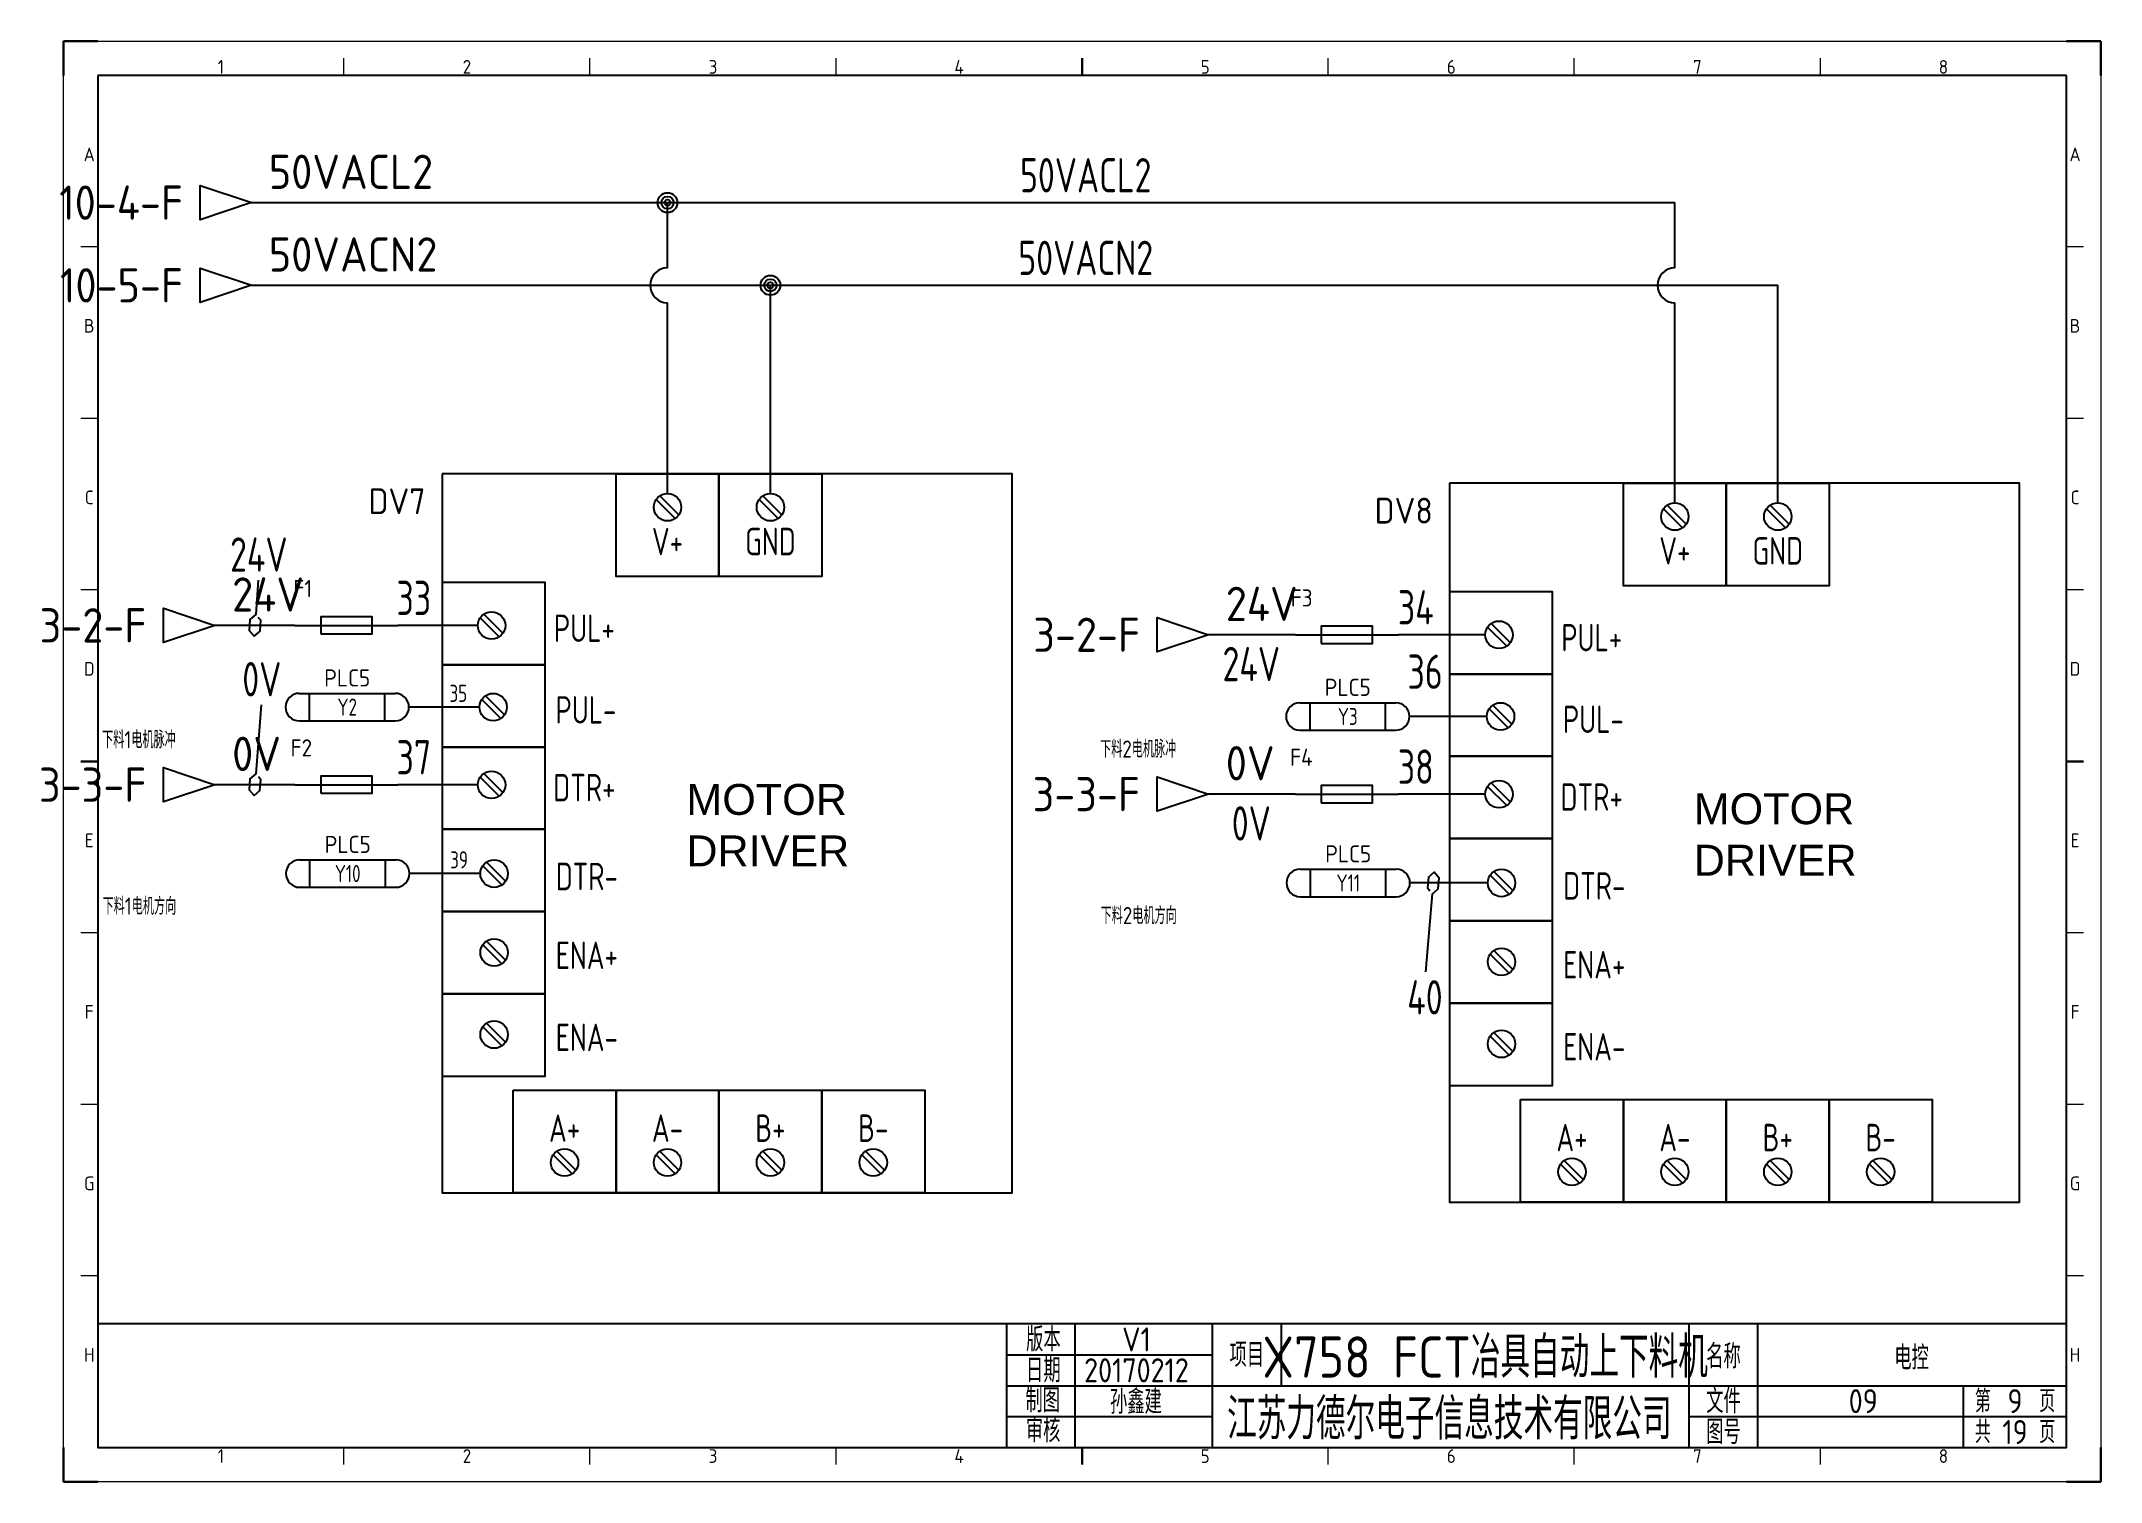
# Model space of a CAD drawing. Header units: millimetres. Extents: x 2026 to 2326, y 1387 to 1597.
import ezdxf
from ezdxf.enums import TextEntityAlignment as Align

# ---------------------------------------------------------------- set-up
doc = ezdxf.new("R2010")
doc.units = ezdxf.units.MM
for name, color, linetype in [('AE_BOR', 1, 'Continuous'), ('DESC', 150, 'Continuous'), ('SYMS', 7, 'Continuous'), ('TAGS', 150, 'Continuous'), ('TERMS', 123, 'Continuous'), ('WIRENO', 72, 'Continuous'), ('WIREREF_DEST', 52, 'Continuous'), ('WIRES', 7, 'Continuous'), ('XREF', 7, 'Continuous'), ('图框_标题栏属性', 1, 'Continuous'), ('图框_标题栏文字', 6, 'Continuous')]:
    doc.layers.add(name, color=color, linetype=linetype)
doc.styles.add('ACGBTS', font='ISOCP.SHX')
doc.styles.get("Standard").update_dxf_attribs({"font": 'arial.ttf'})
doc.styles.add('WD_IEC', font='ISOCP2.shx', dxfattribs={"height": 4, "bigfont": 'gbcbig.shx'})
doc.styles.add('工程字', font='gbenor.shx', dxfattribs={"bigfont": 'gbcbig.shx'})

# ---------------------------------------------------------------- blocks, each defined once
blk = doc.blocks.new('Border')
for p, q in [((584, 410), (10, 410)), ((10, 410), (10, 10)), ((584, 10), (584, 410)), ((10, 10), (584, 10))]:
    blk.add_line(p, q)
at = {"layer": 'AE_BOR', "color": 1, "lineweight": 30}
for p, q in [((10, 420), (0, 420)), ((0, 420), (0, 410)), ((297, 410), (297, 415)), ((594, 420), (584, 420)), ((594, 410), (594, 420)), ((5, 210), (10, 210)), ((584, 210), (589, 210)), ((0, 0), (0, 10)), ((297, 5), (297, 10)), ((594, 0), (594, 10)), ((0, 0), (10, 0)), ((594, 0), (584, 0))]:
    blk.add_line(p, q, dxfattribs=at)
at = {"layer": 'AE_BOR', "color": 1, "lineweight": 15}
for p, q in [((0, 420), (594, 420)), ((0, 0), (0, 420)), ((81.75, 410), (81.75, 415)), ((153.5, 410), (153.5, 415)), ((225.25, 410), (225.25, 415)), ((368.75, 410), (368.75, 415)), ((440.5, 410), (440.5, 415)), ((512.25, 410), (512.25, 415)), ((594, 420), (594, 0)), ((10, 360), (5, 360)), ((589, 360), (584, 360)), ((10, 310), (5, 310)), ((589, 310), (584, 310)), ((10, 260), (5, 260)), ((589, 260), (584, 260)), ((10, 160), (5, 160)), ((589, 160), (584, 160)), ((10, 110), (5, 110)), ((589, 110), (584, 110)), ((10, 60), (5, 60)), ((589, 60), (584, 60)), ((81.75, 5), (81.75, 10)), ((153.5, 5), (153.5, 10)), ((225.25, 5), (225.25, 10)), ((368.75, 5), (368.75, 10)), ((440.5, 5), (440.5, 10)), ((512.25, 5), (512.25, 10)), ((594, 0), (0, 0))]:
    blk.add_line(p, q, dxfattribs=at)
at = {"layer": 'AE_BOR', "color": 1, "lineweight": 15, "style": 'ACGBTS'}
for s, p in [('1', (45.875, 412.5)), ('2', (117.625, 412.5)), ('3', (189.375, 412.5)), ('4', (261.125, 412.5)), ('5', (332.875, 412.5)), ('6', (404.625, 412.5)), ('7', (476.375, 412.5)), ('8', (548.125, 412.5)), ('A', (7.5, 387)), ('A', (586.5, 387)), ('B', (7.5, 337)), ('B', (586.5, 337)), ('C', (7.5, 287)), ('C', (586.5, 287)), ('D', (7.5, 237)), ('D', (586.5, 237)), ('E', (7.5, 187)), ('E', (586.5, 187)), ('F', (7.5, 137)), ('F', (586.5, 137)), ('G', (7.5, 87)), ('G', (586.5, 87)), ('H', (7.5, 37)), ('H', (586.5, 37)), ('1', (45.875, 7.5)), ('2', (117.625, 7.5)), ('3', (189.375, 7.5)), ('4', (261.125, 7.5)), ('5', (332.875, 7.5)), ('6', (404.625, 7.5)), ('7', (476.375, 7.5)), ('8', (548.125, 7.5))]:
    blk.add_text(s, height=4, dxfattribs=at).set_placement(p, align=Align.MIDDLE)
blk = doc.blocks.new('LdrDkA4')
for p, q in [((132.5, 0), (132.5, 18)), ((142.5, 0), (142.5, 18)), ((162.5, 0), (162.5, 18)), ((162.5, 0), (162.5, 18)), ((162.5, 0), (162.5, 18)), ((172.5, 18), (172.5, 13.5)), ((232, 0), (232, 18)), ((242, 0), (242, 18)), ((132.5, 13.5), (162.5, 13.5)), ((172.5, 13.5), (172.5, 9)), ((132.5, 9), (162.99, 9)), ((162.5, 9), (287, 9)), ((272, 0), (272, 9)), ((132.5, 4.5), (162.5, 4.5)), ((232, 4.5), (287, 4.5)), ((142.5, 2.09), (142.5, 2.09)), ((142.5, 2.09), (142.5, 2.09))]:
    blk.add_line(p, q)
blk.add_lwpolyline([(132.5, 18), (0, 18), (0, 0), (132.5, 0)], close=True)
blk.add_lwpolyline([(132.5, 0), (287, 0), (287, 18), (132.5, 18)])
at = {"flags": 9}
blk.add_attdef('WD_TB', (0, 0), '', height=2.5, dxfattribs=at)
at = {"layer": '图框_标题栏属性', "style": '工程字'}
for tag, height, p in [('版本', 3.5, (151.42, 15.75)), ('项目', 6, (202.25, 13.5)), ('名称', 3.5, (264.42, 13.27)), ('日期', 3.5, (151.42, 11.25)), ('制图', 3.5, (151.34, 6.85)), ('公司名称', 6, (197.03, 4.5)), ('文件', 3.5, (257.37, 6.75)), ('页数', 3.5, (279.5, 6.75)), ('审核', 3.5, (151.65, 2.36)), ('图号', 3.5, (257.37, 2.25)), ('总数', 3.5, (279.5, 2.25))]:
    blk.add_attdef(tag, text='', height=height, dxfattribs=at).set_placement(p, align=Align.MIDDLE)
at = {"layer": '图框_标题栏文字', "style": '工程字'}
for s, height, p in [('版本', 3.5, (137.85, 15.75)), ('项目', 3.5, (167.5, 13.5)), ('名称', 3.5, (237, 13.27)), ('日期', 3.5, (137.85, 11.25)), ('制图', 3.5, (137.75, 6.85)), ('文件', 3.5, (237, 6.75)), ('第    页', 3.25, (279.5, 6.75)), ('审核', 3.5, (137.81, 2.51)), ('图号', 3.5, (237, 2.25)), ('共    页', 3.25, (279.5, 2.25))]:
    blk.add_text(s, height=height, dxfattribs=at).set_placement(p, align=Align.MIDDLE_CENTER)
blk = doc.blocks.new('BUJINDRIVE')
for p, q in [((-1.65, -0.88), (1.12, -3.65)), ((-1.12, -0.35), (1.65, -3.12)), ((13.35, -0.88), (16.12, -3.65)), ((13.88, -0.35), (16.65, -3.12)), ((-26.77, -17.57), (-23.99, -20.35)), ((-27.3, -18.1), (-24.52, -20.88)), ((-27.06, -30.01), (-24.28, -32.79)), ((-26.53, -29.48), (-23.75, -32.25)), ((-27.3, -41.33), (-24.52, -44.11)), ((-26.77, -40.8), (-23.99, -43.58)), ((-26.4, -53.75), (-23.62, -56.53)), ((-26.93, -54.28), (-24.15, -57.06)), ((-26.93, -65.78), (-24.15, -68.56)), ((-26.4, -65.25), (-23.62, -68.03)), ((-17.85, -84.95), (-17.85, -72.95)), ((-26.93, -77.74), (-24.15, -80.52)), ((-26.4, -77.21), (-23.62, -79.99)), ((-32.85, -84.95), (-17.85, -84.95)), ((-16.12, -95.86), (-13.35, -98.64)), ((-1.12, -95.86), (1.65, -98.64)), ((13.88, -95.86), (16.65, -98.64)), ((28.88, -95.86), (31.65, -98.64)), ((-16.65, -96.39), (-13.88, -99.17)), ((-1.65, -96.39), (1.12, -99.17)), ((13.35, -96.39), (16.12, -99.17)), ((28.35, -96.39), (31.12, -99.17))]:
    blk.add_line(p, q)
for points in [[(-32.85, 2.89), (-32.85, -101.95), (50.24, -101.95), (50.24, 2.89)], [(-7.5, 2.89), (7.5, 2.89), (7.5, -12.11), (-7.5, -12.11)], [(7.5, 2.89), (22.5, 2.89), (22.5, -12.11), (7.5, -12.11)], [(-32.85, -24.95), (-17.85, -24.95), (-17.85, -12.95), (-32.85, -12.95)], [(-32.85, -36.95), (-17.85, -36.95), (-17.85, -24.95), (-32.85, -24.95)], [(-32.85, -48.95), (-17.85, -48.95), (-17.85, -36.95), (-32.85, -36.95)], [(-32.85, -60.95), (-17.85, -60.95), (-17.85, -48.95), (-32.85, -48.95)], [(-32.85, -72.95), (-17.85, -72.95), (-17.85, -60.95), (-32.85, -60.95)], [(-32.85, -84.95), (-17.85, -84.95), (-17.85, -72.95), (-32.85, -72.95)], [(-22.5, -86.95), (-7.5, -86.95), (-7.5, -101.95), (-22.5, -101.95)], [(-7.5, -86.95), (7.5, -86.95), (7.5, -101.95), (-7.5, -101.95)], [(7.5, -86.95), (22.5, -86.95), (22.5, -101.95), (7.5, -101.95)], [(22.5, -86.95), (37.5, -86.95), (37.5, -101.95), (22.5, -101.95)]]:
    blk.add_lwpolyline(points, close=True)
for centre in [(0, -2), (15, -2), (-25.64, -19.23), (-25.41, -31.13), (-25.64, -42.46), (-25.28, -55.41), (-25.28, -66.91), (-25.28, -78.87), (-15, -97.52), (0, -97.52), (15, -97.52), (30, -97.52)]:
    blk.add_circle(centre, 2)
at = {"insert": (2.75, -42.34), "char_height": 4.5, "attachment_point": 1}
blk.add_mtext_dynamic_manual_height_columns('MOTOR DRIVER', width=19.7866, gutter_width=8.12, heights=[0], dxfattribs=at)
at = {"style": 'WD_IEC'}
for tag, p in [('TAG1', (-35.29, -3.01)), ('INST', (-68.13, -6.3)), ('LOC', (-68.13, -11.55)), ('RATING1', (-68.13, -23.55)), ('XREF', (-68.13, -29.55)), ('DESC1', (-68.13, -35.33)), ('DESC2', (-68.13, -40.58)), ('DESC3', (-68.13, -45.83))]:
    blk.add_attdef(tag, text='', height=3.75, dxfattribs=at).set_placement(p, align=Align.RIGHT)
at = {"style": 'WD_IEC', "flags": 1}
for tag, p, height in [('X2TERM01', (0, 0), 0.32), ('X2TERM02', (15, 0), 0.32), ('MFG', (-92.47, -11.55), 2.25), ('CAT', (-92.47, -15.3), 2.25), ('X4TERM03', (-27.64, -19.23), 0.32), ('X4TERM04', (-27.41, -31.13), 0.32), ('ASSYCODE', (-95.09, -42.3), 1.5), ('FAMILY', (-95.09, -44.55), 1.5), ('X4TERM05', (-27.64, -42.46), 0.32), ('CATDESC', (-95.09, -46.8), 1.5), ('X4TERM06', (-27.28, -55.41), 0.32), ('X4TERM11', (-27.28, -66.91), 0.32), ('X4TERM12', (-27.28, -78.87), 0.32), ('X8TERM07', (-15, -99.52), 0.32), ('X8TERM08', (0, -99.52), 0.32), ('X8TERM09', (15, -99.52), 0.32), ('X8TERM10', (30, -99.52), 0.32)]:
    blk.add_attdef(tag, p, '', height=height, dxfattribs=at)
at = {"style": 'WD_IEC', "width": 0.8}
for tag, p in [('TERM01', (0, -5)), ('TERM02', (15, -5)), ('TERM03', (-12.12, -17.64)), ('TERM04', (-11.88, -29.55)), ('TERM05', (-12.12, -40.87)), ('TERM06', (-11.75, -53.82)), ('TERM11', (-11.75, -65.32)), ('TERM12', (-11.75, -77.28))]:
    blk.add_attdef(tag, text='', height=4, dxfattribs=at).set_placement(p, align=Align.TOP_CENTER)
for tag, p in [('TERM07', (-15, -94.52)), ('TERM08', (0, -94.52)), ('TERM09', (15, -94.52)), ('TERM10', (30, -94.52))]:
    blk.add_attdef(tag, text='', height=4, dxfattribs=at).set_placement(p, align=Align.CENTER)
blk = doc.blocks.new('HA1D3')
blk.add_lwpolyline([(0, 0), (-3.75, -1.25), (-3.75, 1.25)], close=True)
at = {"style": 'WD_IEC'}
for tag, p, height, flags in [('WIRENO', (1.25, 1), 2.5, 8), ('X1TERM01', (0, 0), 0.32, 1)]:
    blk.add_attdef(tag, p, '', height=height, dxfattribs=dict(at, flags=flags))
at = {"style": 'WD_IEC', "flags": 1}
blk.add_attdef('SIGCODE', text='', height=1, dxfattribs=at).set_placement((-2.5, 1.8), align=Align.RIGHT)
at = {"style": 'WD_IEC'}
blk.add_attdef('XREF', text='', height=2.5, dxfattribs=at).set_placement((-5, 0), align=Align.MIDDLE_RIGHT)
blk.add_attdef('DESC1', text='', height=2.5, dxfattribs=at).set_placement((1.25, -1), align=Align.TOP_LEFT)
blk = doc.blocks.new('WD_WNH')
at = {"linetype": 'Continuous', "style": 'WD_IEC', "width": 0.8}
blk.add_attdef('WIRENO', text='', height=2.5, dxfattribs=at).set_placement((0, 0.75), align=Align.CENTER)
at = {"style": 'WD_IEC', "flags": 1}
for tag, p in [('W08USER', (0, 0.375)), ('W04USER', (0, 0.875)), ('W05USER', (0, 0.75)), ('W09USER', (0, 0.25)), ('W03USER', (0, 1)), ('W06USER', (0, 0.625)), ('W07USER', (0, 0.5)), ('W02USER', (0, 1.125)), ('W01USER', (0, 1.25)), ('W10USER', (0, 0.125))]:
    blk.add_attdef(tag, text='', height=0.08, dxfattribs=at).set_placement(p, align=Align.CENTER)
blk = doc.blocks.new('WDDOT')
for radius in [0.72, 0.449, 0.223]:
    blk.add_circle((0, 0), radius)
blk = doc.blocks.new('HFU1')
blk.add_line((-7.5, 0), (7.5, 0))
blk.add_lwpolyline([(-3.75, -1.25), (3.75, -1.25), (3.75, 1.25), (-3.75, 1.25)], close=True)
at = {"style": 'WD_IEC'}
for tag, p in [('INST', (-5, 11.12)), ('LOC', (-5, 7.62)), ('TAG1', (-5, 4.12)), ('RATING1', (-5, -7.5)), ('DESC1', (-5, -15)), ('DESC2', (-5, -18.5)), ('DESC3', (-5, -22))]:
    blk.add_attdef(tag, text='', height=2.5, dxfattribs=at).set_placement(p, align=Align.RIGHT)
for tag, p, height, flags in [('MFG', (4.92, 12.12), 1.5, 9), ('CAT', (4.92, 9.62), 1.5, 9), ('TERM01', (-7.5, 1), 2, 8), ('X4TERM01', (-7.5, 0), 0.32, 1), ('X2LINK', (0, 1.25), 0.32, 1), ('X1TERM02', (7.5, 0), 0.32, 1), ('X8LINK', (0, -1.25), 0.32, 1), ('ASSYCODE', (12.25, -2.75), 1, 1), ('FAMILY', (12.25, -4.25), 1, 1), ('CATDESC', (12.25, -5.75), 1, 1)]:
    blk.add_attdef(tag, p, '', height=height, dxfattribs=dict(at, flags=flags))
at = {"style": 'WD_IEC', "flags": 8}
blk.add_attdef('TERM02', text='', height=2, dxfattribs=at).set_placement((7.5, 1), align=Align.RIGHT)
at = {"lineweight": 15, "style": 'WD_IEC'}
blk.add_attdef('XREF', text='', height=2.5, dxfattribs=at).set_placement((-5, -11.25), align=Align.RIGHT)
blk = doc.blocks.new('PLCIOO1T')
for p, q in [((-7, 2), (7, 2)), ((-5.5, -2), (-5.5, 2)), ((5.5, -2), (5.5, 2)), ((-7, -2), (7, -2))]:
    blk.add_line(p, q)
for centre, start, end in [((-7, 0), 90, 270), ((7, 0), 270, 90)]:
    blk.add_arc(centre, 2, start, end)
at = {"style": 'WD_IEC'}
for tag, width, p in [('INST', 0.8, (0, 10)), ('LOC', 0.8, (0, 6.5)), ('XREF', 0.9, (0, -5)), ('LINE1', 0.9, (0, -7.5)), ('LINE2', 0.9, (0, -10))]:
    blk.add_attdef(tag, text='', height=2.5, dxfattribs=dict(at, width=width)).set_placement(p, align=Align.CENTER)
for tag, width, p in [('CAT', 0.9, (-32, 0.5)), ('MFG', 0.8, (-25, 0.5)), ('DESC', 0.8, (-25, -2.5)), ('DESCA01', 0.9, (-25, -6)), ('DESCB01', 0.9, (-25, -9)), ('DESCC01', 0.9, (-25, -12)), ('DESCD01', 0.9, (-25, -15)), ('DESCE01', 0.9, (-25, -18))]:
    blk.add_attdef(tag, text='', height=2.5, dxfattribs=dict(at, width=width)).set_placement(p, align=Align.RIGHT)
blk.add_attdef('TAG1', text='', height=2.5, dxfattribs=at).set_placement((0, 3), align=Align.CENTER)
at = {"linetype": 'Continuous', "style": 'WD_IEC', "flags": 9}
for tag, p in [('ASSYCODE', (-4.89, 2.32)), ('FAMILY', (-4.89, 2.82))]:
    blk.add_attdef(tag, text='', height=0.16, dxfattribs=at).set_placement(p, align=Align.CENTER)
at = {"style": 'WD_IEC', "width": 0.8}
for tag, height, p in [('TAGA01', 2.5, (0, 0)), ('TERM01', 2, (7.25, 0))]:
    blk.add_attdef(tag, text='', height=height, dxfattribs=at).set_placement(p, align=Align.MIDDLE)
at = {"style": 'WD_IEC', "flags": 1}
blk.add_attdef('X1TERM01', (9, 0), '', height=0.25, dxfattribs=at)
at = {"style": 'WD_IEC', "width": 0.9}
blk.add_attdef('TERMDESC01', text='', height=2, dxfattribs=at).set_placement((10, -2), align=Align.TOP_LEFT)

msp = doc.modelspace()

# ---------------------------------------------------------------- linework, layer by layer
at = {"layer": 'WIRENO'}
for points in [[(2057.65, 1518.84), (2057.31, 1513.84), (2056.46, 1513.1), (2056.36, 1511.52), (2057.09, 1510.67), (2057.94, 1511.41), (2058.05, 1513), (2057.68, 1513.42)], [(2058.08, 1500.67), (2057.32, 1490.61), (2056.47, 1489.88), (2056.35, 1488.29), (2057.08, 1487.44), (2057.93, 1488.17), (2058.05, 1489.76), (2057.69, 1490.18)], [(2227.89, 1461.78), (2228.85, 1473.13), (2229.7, 1473.85), (2229.84, 1475.43), (2229.11, 1476.29), (2228.26, 1475.57), (2228.12, 1473.98), (2228.48, 1473.56)]]:
    msp.add_lwpolyline(points, dxfattribs=at)
at = {"layer": 'WIRES'}
for p, q in [((2056.71, 1573.88), (2264.2, 1573.88)), ((2117.34, 1564.37), (2117.34, 1573.88)), ((2264.2, 1564.37), (2264.2, 1573.88)), ((2056.71, 1561.83), (2279.2, 1561.83)), ((2132.34, 1531.48), (2132.34, 1561.83)), ((2279.2, 1530.12), (2279.2, 1561.83)), ((2117.34, 1531.48), (2117.34, 1559.29)), ((2264.2, 1530.12), (2264.2, 1559.29)), ((2063.03, 1512.26), (2051.37, 1512.26)), ((2089.69, 1512.26), (2078.03, 1512.26)), ((2208.89, 1510.89), (2196.23, 1510.89)), ((2236.56, 1510.89), (2223.89, 1510.89)), ((2089.93, 1500.35), (2079.65, 1500.35)), ((2236.79, 1498.98), (2225.51, 1498.98)), ((2063.03, 1489.03), (2051.37, 1489.03)), ((2089.69, 1489.03), (2078.03, 1489.03)), ((2208.89, 1487.66), (2196.23, 1487.66)), ((2236.56, 1487.66), (2223.89, 1487.66)), ((2090.06, 1476.08), (2079.72, 1476.08)), ((2236.93, 1474.71), (2225.58, 1474.71))]:
    msp.add_line(p, q, dxfattribs=at)
for centre in [(2117.34, 1561.83), (2264.2, 1561.83)]:
    msp.add_arc(centre, 2.54, 90, 270, dxfattribs=at)

# ---------------------------------------------------------------- block references
msp.add_blockref('LdrDkA4', (2034.29, 1392.42)).add_auto_attribs({'总数': '19', '页数': '9', '文件': '09', '名称': '电控', '公司名称': '江苏力德尔电子信息技术有限公司', '项目': 'X758 FCT冶具自动上下料机', '制图': '孙鑫建', '日期': '20170212', '版本': 'V1'})
at = {"layer": 'AE_BOR', "xscale": 0.5, "yscale": 0.5, "zscale": 0.5}
msp.add_blockref('Border', (2029.29, 1387.42), dxfattribs=at)
at = {"layer": 'SYMS'}
ref = msp.add_blockref('HA1D3', (2056.71, 1573.88), dxfattribs=dict(at, xscale=2, yscale=2, zscale=2))
ref.add_attrib('XREF', '10-4-F', dxfattribs={"layer": 'XREF', "height": 5, "style": 'WD_IEC'}).set_placement((2046.71, 1573.88), align=Align.MIDDLE_RIGHT)
ref.add_attrib('WIRENO', '50VACL2', (2059.21, 1575.88), dxfattribs={"layer": 'WIREREF_DEST', "height": 5, "style": 'WD_IEC', "flags": 8})
at = {"layer": 'SYMS', "xscale": 2, "yscale": 2, "zscale": 2}
for p in [(2117.34, 1573.88), (2132.34, 1561.83)]:
    msp.add_blockref('WDDOT', p, dxfattribs=at)
at = {"layer": 'SYMS'}
ref = msp.add_blockref('HA1D3', (2056.71, 1561.83), dxfattribs=dict(at, xscale=2, yscale=2, zscale=2))
ref.add_attrib('XREF', '10-5-F', dxfattribs={"layer": 'XREF', "height": 5, "style": 'WD_IEC'}).set_placement((2046.71, 1561.83), align=Align.MIDDLE_RIGHT)
ref.add_attrib('WIRENO', '50VACN2', (2059.21, 1563.83), dxfattribs={"layer": 'WIREREF_DEST', "height": 5, "style": 'WD_IEC', "flags": 8})
ref = msp.add_blockref('BUJINDRIVE', (2117.34, 1531.48), dxfattribs=at)
ref.add_attrib('TAG1', 'DV7', dxfattribs={"layer": 'TAGS', "height": 3.75, "style": 'WD_IEC'}).set_placement((2082.05, 1528.48), align=Align.RIGHT)
ref.add_attrib('TERM01', 'V+', dxfattribs={"layer": 'TERMS', "height": 4, "style": 'WD_IEC', "width": 0.8}).set_placement((2117.34, 1526.48), align=Align.TOP_CENTER)
ref.add_attrib('TERM02', 'GND', dxfattribs={"layer": 'TERMS', "height": 4, "style": 'WD_IEC', "width": 0.8}).set_placement((2132.34, 1526.48), align=Align.TOP_CENTER)
ref.add_attrib('TERM03', 'PUL+', dxfattribs={"layer": 'TERMS', "height": 4, "style": 'WD_IEC', "width": 0.8}).set_placement((2105.22, 1513.84), align=Align.TOP_CENTER)
ref.add_attrib('TERM04', 'PUL-', dxfattribs={"layer": 'TERMS', "height": 4, "style": 'WD_IEC', "width": 0.8}).set_placement((2105.45, 1501.94), align=Align.TOP_CENTER)
ref.add_attrib('TERM05', 'DTR+', dxfattribs={"layer": 'TERMS', "height": 4, "style": 'WD_IEC', "width": 0.8}).set_placement((2105.22, 1490.61), align=Align.TOP_CENTER)
ref.add_attrib('TERM06', 'DTR-', dxfattribs={"layer": 'TERMS', "height": 4, "style": 'WD_IEC', "width": 0.8}).set_placement((2105.58, 1477.66), align=Align.TOP_CENTER)
ref.add_attrib('TERM07', 'A+', dxfattribs={"layer": 'TERMS', "height": 4, "style": 'WD_IEC', "width": 0.8}).set_placement((2102.34, 1436.97), align=Align.CENTER)
ref.add_attrib('TERM08', 'A-', dxfattribs={"layer": 'TERMS', "height": 4, "style": 'WD_IEC', "width": 0.8}).set_placement((2117.34, 1436.97), align=Align.CENTER)
ref.add_attrib('TERM09', 'B+', dxfattribs={"layer": 'TERMS', "height": 4, "style": 'WD_IEC', "width": 0.8}).set_placement((2132.34, 1436.97), align=Align.CENTER)
ref.add_attrib('TERM10', 'B-', dxfattribs={"layer": 'TERMS', "height": 4, "style": 'WD_IEC', "width": 0.8}).set_placement((2147.34, 1436.97), align=Align.CENTER)
ref.add_attrib('TERM11', 'ENA+', dxfattribs={"layer": 'TERMS', "height": 4, "style": 'WD_IEC', "width": 0.8}).set_placement((2105.58, 1466.16), align=Align.TOP_CENTER)
ref.add_attrib('TERM12', 'ENA-', dxfattribs={"layer": 'TERMS', "height": 4, "style": 'WD_IEC', "width": 0.8}).set_placement((2105.58, 1454.2), align=Align.TOP_CENTER)
ref = msp.add_blockref('BUJINDRIVE', (2264.2, 1530.12), dxfattribs=at)
ref.add_attrib('TAG1', 'DV8', dxfattribs={"layer": 'TAGS', "height": 3.75, "style": 'WD_IEC'}).set_placement((2228.91, 1527.11), align=Align.RIGHT)
ref.add_attrib('TERM01', 'V+', dxfattribs={"layer": 'TERMS', "height": 4, "style": 'WD_IEC', "width": 0.8}).set_placement((2264.2, 1525.12), align=Align.TOP_CENTER)
ref.add_attrib('TERM02', 'GND', dxfattribs={"layer": 'TERMS', "height": 4, "style": 'WD_IEC', "width": 0.8}).set_placement((2279.2, 1525.12), align=Align.TOP_CENTER)
ref.add_attrib('TERM03', 'PUL+', dxfattribs={"layer": 'TERMS', "height": 4, "style": 'WD_IEC', "width": 0.8}).set_placement((2252.08, 1512.47), align=Align.TOP_CENTER)
ref.add_attrib('TERM04', 'PUL-', dxfattribs={"layer": 'TERMS', "height": 4, "style": 'WD_IEC', "width": 0.8}).set_placement((2252.32, 1500.57), align=Align.TOP_CENTER)
ref.add_attrib('TERM05', 'DTR+', dxfattribs={"layer": 'TERMS', "height": 4, "style": 'WD_IEC', "width": 0.8}).set_placement((2252.08, 1489.24), align=Align.TOP_CENTER)
ref.add_attrib('TERM06', 'DTR-', dxfattribs={"layer": 'TERMS', "height": 4, "style": 'WD_IEC', "width": 0.8}).set_placement((2252.45, 1476.29), align=Align.TOP_CENTER)
ref.add_attrib('TERM07', 'A+', dxfattribs={"layer": 'TERMS', "height": 4, "style": 'WD_IEC', "width": 0.8}).set_placement((2249.2, 1435.6), align=Align.CENTER)
ref.add_attrib('TERM08', 'A-', dxfattribs={"layer": 'TERMS', "height": 4, "style": 'WD_IEC', "width": 0.8}).set_placement((2264.2, 1435.6), align=Align.CENTER)
ref.add_attrib('TERM09', 'B+', dxfattribs={"layer": 'TERMS', "height": 4, "style": 'WD_IEC', "width": 0.8}).set_placement((2279.2, 1435.6), align=Align.CENTER)
ref.add_attrib('TERM10', 'B-', dxfattribs={"layer": 'TERMS', "height": 4, "style": 'WD_IEC', "width": 0.8}).set_placement((2294.2, 1435.6), align=Align.CENTER)
ref.add_attrib('TERM11', 'ENA+', dxfattribs={"layer": 'TERMS', "height": 4, "style": 'WD_IEC', "width": 0.8}).set_placement((2252.45, 1464.79), align=Align.TOP_CENTER)
ref.add_attrib('TERM12', 'ENA-', dxfattribs={"layer": 'TERMS', "height": 4, "style": 'WD_IEC', "width": 0.8}).set_placement((2252.45, 1452.83), align=Align.TOP_CENTER)
ref = msp.add_blockref('HA1D3', (2051.37, 1512.26), dxfattribs=dict(at, xscale=2, yscale=2, zscale=2))
ref.add_attrib('XREF', '3-2-F', dxfattribs={"layer": 'XREF', "height": 5, "style": 'WD_IEC'}).set_placement((2041.37, 1512.26), align=Align.MIDDLE_RIGHT)
ref.add_attrib('WIRENO', '24V', (2053.87, 1514.26), dxfattribs={"layer": 'WIREREF_DEST', "height": 5, "style": 'WD_IEC', "flags": 8})
ref = msp.add_blockref('HFU1', (2070.53, 1512.26), dxfattribs=at)
ref.add_attrib('TAG1', 'F1', dxfattribs={"layer": 'TAGS', "height": 2.5, "style": 'WD_IEC'}).set_placement((2065.53, 1516.38), align=Align.RIGHT)
ref = msp.add_blockref('HA1D3', (2196.23, 1510.89), dxfattribs=dict(at, xscale=2, yscale=2, zscale=2))
ref.add_attrib('XREF', '3-2-F', dxfattribs={"layer": 'XREF', "height": 5, "style": 'WD_IEC'}).set_placement((2186.23, 1510.89), align=Align.MIDDLE_RIGHT)
ref.add_attrib('WIRENO', '24V', (2198.73, 1512.89), dxfattribs={"layer": 'WIREREF_DEST', "height": 5, "style": 'WD_IEC', "flags": 8})
ref = msp.add_blockref('HFU1', (2216.39, 1510.89), dxfattribs=at)
ref.add_attrib('TAG1', 'F3', dxfattribs={"layer": 'TAGS', "height": 2.5, "style": 'WD_IEC'}).set_placement((2211.39, 1515.01), align=Align.RIGHT)
ref = msp.add_blockref('PLCIOO1T', (2070.65, 1500.35), dxfattribs=at)
ref.add_attrib('DESCA01', '下料1电机脉冲', dxfattribs={"layer": 'DESC', "height": 2.5, "style": 'WD_IEC', "width": 0.9}).set_placement((2045.65, 1494.35), align=Align.RIGHT)
ref.add_attrib('TAGA01', 'Y2', dxfattribs={"layer": 'TAGS', "height": 2.5, "style": 'WD_IEC', "width": 0.8}).set_placement((2070.65, 1500.35), align=Align.MIDDLE)
ref.add_attrib('TAG1', 'PLC5', dxfattribs={"layer": 'TAGS', "height": 2.5, "style": 'WD_IEC'}).set_placement((2070.65, 1503.35), align=Align.CENTER)
ref = msp.add_blockref('PLCIOO1T', (2216.51, 1498.98), dxfattribs=at)
ref.add_attrib('DESCA01', '下料2电机脉冲', dxfattribs={"layer": 'DESC', "height": 2.5, "style": 'WD_IEC', "width": 0.9}).set_placement((2191.51, 1492.98), align=Align.RIGHT)
ref.add_attrib('TAGA01', 'Y3', dxfattribs={"layer": 'TAGS', "height": 2.5, "style": 'WD_IEC', "width": 0.8}).set_placement((2216.51, 1498.98), align=Align.MIDDLE)
ref.add_attrib('TAG1', 'PLC5', dxfattribs={"layer": 'TAGS', "height": 2.5, "style": 'WD_IEC'}).set_placement((2216.51, 1501.98), align=Align.CENTER)
ref = msp.add_blockref('HA1D3', (2051.37, 1489.03), dxfattribs=dict(at, xscale=2, yscale=2, zscale=2))
ref.add_attrib('XREF', '3-3-F', dxfattribs={"layer": 'XREF', "height": 5, "style": 'WD_IEC'}).set_placement((2041.37, 1489.03), align=Align.MIDDLE_RIGHT)
ref.add_attrib('WIRENO', '0V', (2053.87, 1491.03), dxfattribs={"layer": 'WIREREF_DEST', "height": 5, "style": 'WD_IEC', "flags": 8})
ref = msp.add_blockref('HFU1', (2070.53, 1489.03), dxfattribs=at)
ref.add_attrib('TAG1', 'F2', dxfattribs={"layer": 'TAGS', "height": 2.5, "style": 'WD_IEC'}).set_placement((2065.53, 1493.15), align=Align.RIGHT)
ref = msp.add_blockref('HA1D3', (2196.23, 1487.66), dxfattribs=dict(at, xscale=2, yscale=2, zscale=2))
ref.add_attrib('XREF', '3-3-F', dxfattribs={"layer": 'XREF', "height": 5, "style": 'WD_IEC'}).set_placement((2186.23, 1487.66), align=Align.MIDDLE_RIGHT)
ref.add_attrib('WIRENO', '0V', (2198.73, 1489.66), dxfattribs={"layer": 'WIREREF_DEST', "height": 5, "style": 'WD_IEC', "flags": 8})
ref = msp.add_blockref('HFU1', (2216.39, 1487.66), dxfattribs=at)
ref.add_attrib('TAG1', 'F4', dxfattribs={"layer": 'TAGS', "height": 2.5, "style": 'WD_IEC'}).set_placement((2211.39, 1491.78), align=Align.RIGHT)
ref = msp.add_blockref('PLCIOO1T', (2070.72, 1476.08), dxfattribs=at)
ref.add_attrib('DESCA01', '下料1电机方向', dxfattribs={"layer": 'DESC', "height": 2.5, "style": 'WD_IEC', "width": 0.9}).set_placement((2045.72, 1470.08), align=Align.RIGHT)
ref.add_attrib('TAGA01', 'Y10', dxfattribs={"layer": 'TAGS', "height": 2.5, "style": 'WD_IEC', "width": 0.8}).set_placement((2070.72, 1476.08), align=Align.MIDDLE)
ref.add_attrib('TAG1', 'PLC5', dxfattribs={"layer": 'TAGS', "height": 2.5, "style": 'WD_IEC'}).set_placement((2070.72, 1479.08), align=Align.CENTER)
ref = msp.add_blockref('PLCIOO1T', (2216.58, 1474.71), dxfattribs=at)
ref.add_attrib('DESCA01', '下料2电机方向', dxfattribs={"layer": 'DESC', "height": 2.5, "style": 'WD_IEC', "width": 0.9}).set_placement((2191.58, 1468.71), align=Align.RIGHT)
ref.add_attrib('TAGA01', 'Y11', dxfattribs={"layer": 'TAGS', "height": 2.5, "style": 'WD_IEC', "width": 0.8}).set_placement((2216.58, 1474.71), align=Align.MIDDLE)
ref.add_attrib('TAG1', 'PLC5', dxfattribs={"layer": 'TAGS', "height": 2.5, "style": 'WD_IEC'}).set_placement((2216.58, 1477.71), align=Align.CENTER)
at = {"layer": 'WIRENO'}
ref = msp.add_blockref('WD_WNH', (2178.31, 1573.88), dxfattribs=dict(at, xscale=2, yscale=2, zscale=2))
ref.add_attrib('WIRENO', '50VACL2', dxfattribs={"linetype": 'Continuous', "height": 5, "style": 'WD_IEC', "width": 0.8}).set_placement((2178.31, 1575.38), align=Align.CENTER)
ref = msp.add_blockref('WD_WNH', (2178.31, 1561.83), dxfattribs=dict(at, xscale=2, yscale=2, zscale=2))
ref.add_attrib('WIRENO', '50VACN2', dxfattribs={"linetype": 'Continuous', "height": 5, "style": 'WD_IEC', "width": 0.8}).set_placement((2178.31, 1563.33), align=Align.CENTER)
ref = msp.add_blockref('WD_WNH', (2057.2, 1512.26), dxfattribs=dict(at, xscale=2, yscale=2, zscale=2))
ref.add_attrib('WIRENO', '24V', dxfattribs={"linetype": 'Continuous', "height": 5, "style": 'WD_IEC', "width": 0.8}).set_placement((2057.76, 1520.08), align=Align.CENTER)
ref = msp.add_blockref('WD_WNH', (2080.36, 1512.26), dxfattribs=dict(at, xscale=2, yscale=2, zscale=2))
ref.add_attrib('WIRENO', '33', dxfattribs={"linetype": 'Continuous', "height": 5, "style": 'WD_IEC', "width": 0.8}).set_placement((2080.36, 1513.76), align=Align.CENTER)
ref = msp.add_blockref('WD_WNH', (2226.43, 1510.89), dxfattribs=dict(at, xscale=2, yscale=2, zscale=2))
ref.add_attrib('WIRENO', '34', dxfattribs={"linetype": 'Continuous', "height": 5, "style": 'WD_IEC', "width": 0.8}).set_placement((2226.43, 1512.39), align=Align.CENTER)
ref = msp.add_blockref('WD_WNH', (2202.56, 1510.89), dxfattribs=dict(at, xscale=2, yscale=2, zscale=2))
ref.add_attrib('WIRENO', '24V', dxfattribs={"linetype": 'Continuous', "height": 5, "style": 'WD_IEC', "width": 0.8}).set_placement((2202.45, 1504.12), align=Align.CENTER)
ref = msp.add_blockref('WD_WNH', (2228.9, 1498.98), dxfattribs=dict(at, xscale=2, yscale=2, zscale=2))
ref.add_attrib('WIRENO', '36', dxfattribs={"linetype": 'Continuous', "height": 5, "style": 'WD_IEC', "width": 0.8}).set_placement((2227.79, 1503.01), align=Align.CENTER)
ref = msp.add_blockref('WD_WNH', (2057.2, 1489.03), dxfattribs=dict(at, xscale=2, yscale=2, zscale=2))
ref.add_attrib('WIRENO', '0V', dxfattribs={"linetype": 'Continuous', "height": 5, "style": 'WD_IEC', "width": 0.8}).set_placement((2058.2, 1501.91), align=Align.CENTER)
ref = msp.add_blockref('WD_WNH', (2086.85, 1500.35), dxfattribs=at)
ref.add_attrib('WIRENO', '35', dxfattribs={"linetype": 'Continuous', "height": 2.5, "style": 'WD_IEC', "width": 0.8}).set_placement((2086.85, 1501.1), align=Align.CENTER)
ref = msp.add_blockref('WD_WNH', (2080.36, 1489.03), dxfattribs=dict(at, xscale=2, yscale=2, zscale=2))
ref.add_attrib('WIRENO', '37', dxfattribs={"linetype": 'Continuous', "height": 5, "style": 'WD_IEC', "width": 0.8}).set_placement((2080.36, 1490.53), align=Align.CENTER)
ref = msp.add_blockref('WD_WNH', (2226.43, 1487.66), dxfattribs=dict(at, xscale=2, yscale=2, zscale=2))
ref.add_attrib('WIRENO', '38', dxfattribs={"linetype": 'Continuous', "height": 5, "style": 'WD_IEC', "width": 0.8}).set_placement((2226.43, 1489.16), align=Align.CENTER)
ref = msp.add_blockref('WD_WNH', (2202.56, 1487.66), dxfattribs=dict(at, xscale=2, yscale=2, zscale=2))
ref.add_attrib('WIRENO', '0V', dxfattribs={"linetype": 'Continuous', "height": 5, "style": 'WD_IEC', "width": 0.8}).set_placement((2202.45, 1480.89), align=Align.CENTER)
ref = msp.add_blockref('WD_WNH', (2086.96, 1476.08), dxfattribs=at)
ref.add_attrib('WIRENO', '39', dxfattribs={"linetype": 'Continuous', "height": 2.5, "style": 'WD_IEC', "width": 0.8}).set_placement((2086.96, 1476.83), align=Align.CENTER)
ref = msp.add_blockref('WD_WNH', (2228.98, 1474.71), dxfattribs=dict(at, xscale=2, yscale=2, zscale=2))
ref.add_attrib('WIRENO', '40', dxfattribs={"linetype": 'Continuous', "height": 5, "style": 'WD_IEC', "width": 0.8}).set_placement((2227.76, 1455.54), align=Align.CENTER)

doc.saveas('drawing.dxf')
